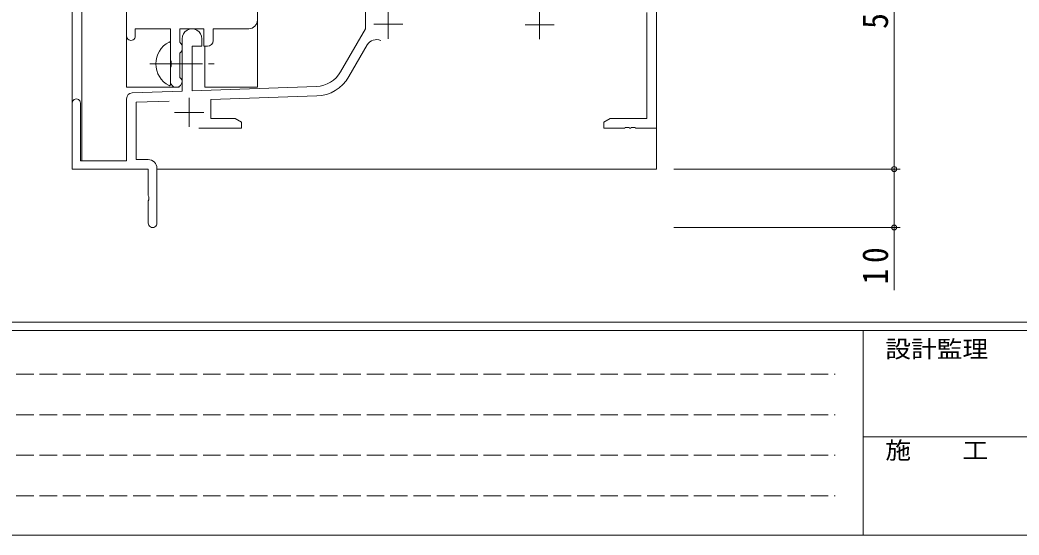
# Model space of a CAD drawing. Units: millimetres on the paper. Extents: x -420 to 373, y -297 to 267.
# Drawn here: x -304.4 to -133.4, y -297 to -208.9 of the extents above; entities that cross this region are included whole.
import ezdxf
from ezdxf.enums import TextEntityAlignment as Align

# ---------------------------------------------------------------- set-up
doc = ezdxf.new("R2010")
doc.units = ezdxf.units.MM
doc.linetypes.add('CHAIN2', pattern=[12, 9, -1, 1, -1])
doc.linetypes.add('DASHED3', pattern=[4, 3, -1])
for name, color, linetype, lineweight in [('0-1_YKK_ZWAK', 7, 'Continuous', 9), ('0-3_YKK_11', 7, 'Continuous', 9), ('0-4_YKK_12', 2, 'Continuous', 9), ('0-5_YKK_13', 4, 'Continuous', 9), ('0-7_YKK_D', 6, 'Continuous', 9)]:
    doc.layers.add(name, color=color, linetype=linetype, lineweight=lineweight)
doc.styles.add('ＭＳ ゴシック', font='')
doc.styles.get('ＭＳ ゴシック').set_extended_font_data('MS Gothic')

msp = doc.modelspace()

# ---------------------------------------------------------------- linework, layer by layer
at = {"layer": '0-1_YKK_ZWAK'}
for p, q in [((352.3, -260.6), (-417.7, -260.6)), ((314.5, -262), (-417.7, -262)), ((-160.1, -262), (-160.1, -297)), ((-160.1, -280.199), (-31.3, -280.199)), ((-417.7, -297), (314.5, -297))]:
    msp.add_line(p, q, dxfattribs=at)
at = {"layer": '0-1_YKK_ZWAK', "linetype": 'DASHED3'}
for p, q in [((-413.101, -269.512), (-164.909, -269.512)), ((-413.101, -276.441), (-164.909, -276.441)), ((-413.101, -283.37), (-164.909, -283.37)), ((-413.101, -290.298), (-164.909, -290.298))]:
    msp.add_line(p, q, dxfattribs=at)
at = {"layer": '0-3_YKK_11'}
for p, q in [((-286.204, -145.398), (-286.204, -211.648)), ((-195.504, -227.398), (-195.504, -179.398)), ((-245.304, -198.598), (-245.304, -210.398)), ((-241.404, -207.098), (-241.404, -212.098)), ((-215.504, -207.198), (-215.504, -212.198)), ((-197.134, -207.628), (-197.134, -225.768)), ((-243.904, -209.598), (-238.904, -209.598)), ((-218.004, -209.698), (-213.004, -209.698)), ((-284.704, -210.398), (-278.704, -210.398)), ((-284.704, -211.648), (-284.704, -210.398)), ((-278.704, -210.398), (-278.704, -215.727)), ((-277.074, -210.398), (-273.004, -210.398)), ((-277.074, -212.715), (-277.074, -210.398)), ((-273.004, -210.398), (-273.004, -213.398)), ((-271.374, -210.398), (-265.304, -210.398)), ((-271.374, -212.398), (-271.374, -210.398)), ((-245.304, -210.398), (-249.558, -217.766)), ((-276.926, -212.908), (-277.074, -212.715)), ((-276.704, -213.198), (-276.926, -212.908)), ((-276.704, -212.098), (-276.704, -221.066)), ((-276.704, -214.098), (-276.704, -213.198)), ((-275.004, -213.398), (-273.304, -213.398)), ((-275.004, -221.007), (-275.004, -213.398)), ((-273.304, -213.398), (-273.304, -212.098)), ((-273.004, -213.398), (-272.374, -213.398)), ((-248.147, -218.581), (-245.01, -213.15)), ((-277.074, -214.581), (-276.926, -214.388)), ((-277.074, -218.715), (-277.074, -214.581)), ((-276.926, -214.388), (-276.704, -214.098)), ((-278.704, -215.727), (-278.561, -215.919)), ((-278.561, -216.877), (-278.704, -217.069)), ((-278.704, -217.069), (-278.704, -219.398)), ((-278.561, -215.919), (-278.561, -216.877)), ((-276.926, -218.908), (-277.074, -218.715)), ((-276.704, -219.198), (-276.926, -218.908)), ((-276.704, -219.398), (-276.704, -219.198)), ((-253.714, -220.263), (-275.004, -221.007)), ((-276.704, -221.066), (-285.239, -221.364)), ((-275.504, -222.198), (-275.504, -227.198)), ((-271.804, -222.526), (-253.657, -221.892)), ((-295.504, -223.098), (-295.504, -234.398)), ((-294.104, -232.998), (-294.104, -223.098)), ((-286.204, -222.364), (-286.204, -232.998)), ((-284.574, -222.972), (-278.937, -222.775)), ((-284.574, -232.768), (-284.574, -222.972)), ((-271.804, -225.767), (-271.804, -222.526)), ((-278.004, -224.698), (-273.004, -224.698)), ((-273.854, -227.398), (-266.504, -227.398)), ((-267.595, -225.767), (-271.804, -225.767)), ((-266.504, -226.397), (-267.595, -225.767)), ((-266.504, -227.398), (-266.504, -226.397)), ((-203.413, -225.768), (-204.504, -226.398)), ((-204.504, -226.398), (-204.504, -227.398)), ((-204.504, -227.398), (-200.962, -227.398)), ((-197.134, -225.768), (-203.413, -225.768)), ((-200.962, -227.398), (-200.779, -227.278)), ((-200.779, -227.278), (-200.229, -227.278)), ((-200.229, -227.278), (-200.046, -227.398)), ((-200.046, -227.398), (-199.962, -227.398)), ((-199.962, -227.398), (-199.779, -227.278)), ((-199.779, -227.278), (-199.229, -227.278)), ((-199.229, -227.278), (-199.046, -227.398)), ((-199.046, -227.398), (-195.504, -227.398)), ((-286.204, -232.998), (-294.104, -232.998)), ((-282.504, -232.768), (-284.574, -232.768)), ((-281.004, -243.648), (-281.004, -234.268)), ((-295.504, -234.398), (-282.504, -234.398)), ((-282.504, -234.398), (-282.504, -238.94)), ((-282.504, -238.94), (-282.384, -239.123)), ((-282.384, -239.123), (-282.384, -239.673)), ((-282.384, -239.673), (-282.504, -239.856)), ((-282.504, -239.856), (-282.504, -243.648))]:
    msp.add_line(p, q, dxfattribs=at)
for centre, radius, start, end in [((-265.304, -208.898), 1.5, 270, 359.99998), ((-285.454, -211.648), 0.75, 179.99998, 0), ((-275.004, -212.098), 1.7, 359.99998, 180), ((-272.374, -212.398), 1, 270, 359.99998), ((-243.452, -214.05), 1.8, 65.29866, 149.99998), ((-253.888, -215.266), 5, 271.99998, 329.99998), ((-253.888, -215.266), 6.63, 271.99998, 329.99998), ((-277.704, -219.398), 1, 179.99998, 0), ((-285.204, -222.364), 1, 91.99997, 179.99998), ((-294.804, -223.098), 0.7, 359.99998, 180), ((-282.504, -234.268), 1.5, 0, 89.99998), ((-281.754, -243.648), 0.75, 179.99998, 0)]:
    msp.add_arc(centre, radius, start, end, dxfattribs=at)
at = {"layer": '0-4_YKK_12'}
for p, q in [((-263.804, -54.648), (-263.804, -220.398)), ((-286.204, -220.398), (-286.204, -145.698)), ((-295.504, -223.098), (-295.504, -147.586)), ((-293.874, -232.998), (-293.874, -147.586)), ((-272.804, -220.398), (-272.804, -213.381)), ((-286.204, -220.398), (-277.204, -220.398)), ((-277.204, -220.398), (-277.204, -220.263)), ((-272.804, -220.398), (-263.804, -220.398)), ((-195.504, -218.898), (-195.504, -234.398)), ((-281.004, -234.398), (-195.504, -234.398))]:
    msp.add_line(p, q, dxfattribs=at)
at = {"layer": '0-5_YKK_13'}
msp.add_line((-278.704, -219.994), (-278.704, -212.802), dxfattribs=at)
at = {"layer": '0-5_YKK_13', "linetype": 'CHAIN2'}
msp.add_line((-282.204, -216.398), (-270.217, -216.398), dxfattribs=at)
at = {"layer": '0-5_YKK_13'}
for centre, radius, start, end in [((-277.004, -216.398), 4.2, 117.28096, 242.71902), ((-278.859, -212.802), 0.154, 0, 117.28096), ((-278.859, -219.994), 0.154, 242.71902, 0)]:
    msp.add_arc(centre, radius, start, end, dxfattribs=at)
at = {"layer": '0-7_YKK_D'}
for p, q in [((-154.804, -179.398), (-154.804, -234.398)), ((-192.504, -234.398), (-153.804, -234.398)), ((-192.504, -234.398), (-153.804, -234.398)), ((-154.804, -234.398), (-154.804, -244.398)), ((-192.504, -244.398), (-153.804, -244.398)), ((-154.804, -244.398), (-154.804, -255.138))]:
    msp.add_line(p, q, dxfattribs=at)
for centre in [(-154.804, -234.398), (-154.804, -234.398), (-154.804, -244.398)]:
    msp.add_circle(centre, 0.425, dxfattribs=at)

# ---------------------------------------------------------------- texts
at = {"layer": '0-1_YKK_ZWAK', "style": 'ＭＳ ゴシック', "width": 1.1}
for s, p in [('設計監理', (-156.331, -267.533)), ('施\u3000\u3000工', (-156.331, -284.854))]:
    msp.add_text(s, height=2.933, dxfattribs=at).set_placement(p, align=Align.BOTTOM_LEFT)
at = {"layer": '0-7_YKK_D', "color": 3, "char_height": 4.399, "attachment_point": 7, "rotation": 90, "style": 'ＭＳ ゴシック'}
for s, insert in [('\\T1.36;\\W0.9;55', (-155.804, -210.418)), ('\\T1.36;\\W0.9;10', (-155.804, -254.138))]:
    msp.add_mtext(s, dxfattribs=dict(at, insert=insert))

doc.saveas('drawing.dxf')
